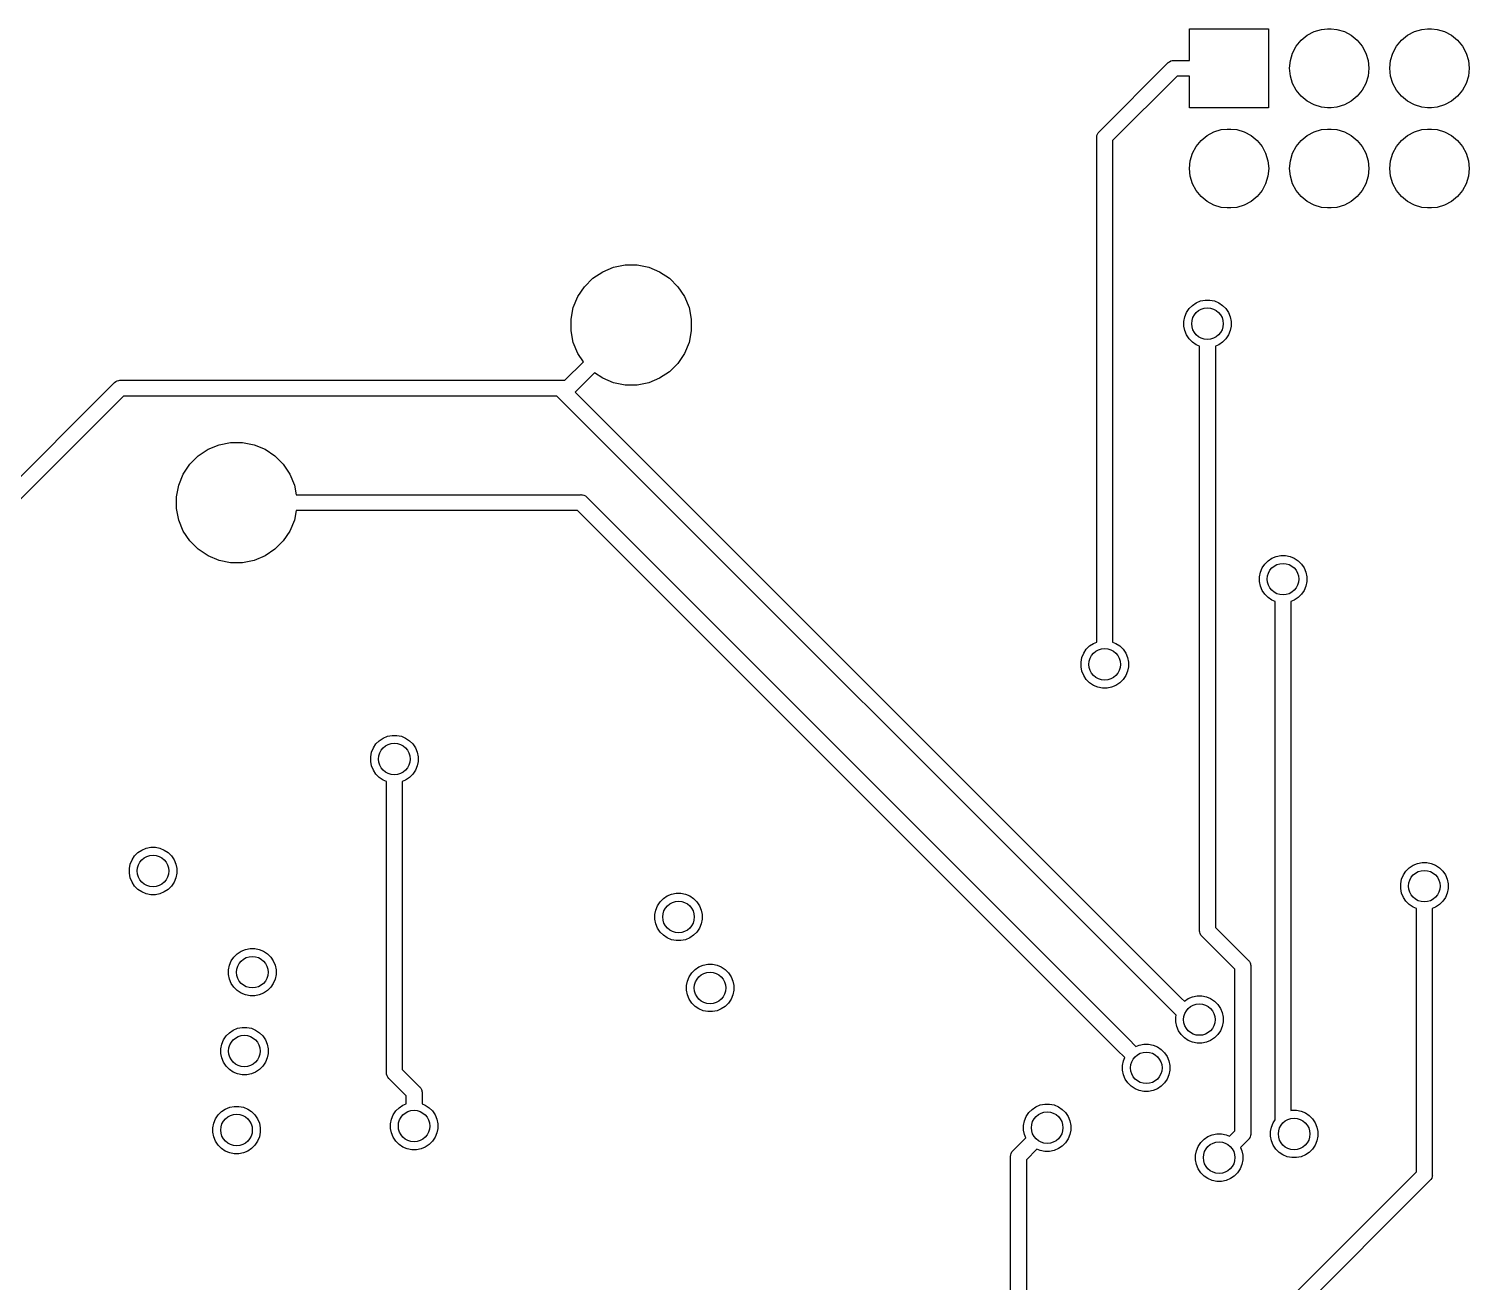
# Model space of a CAD drawing. Extents: x 71 to 174, y -171 to -82.
# Drawn here: x 105.99 to 124.24, y -104.03 to -88.15 of the extents above; entities that cross this region are included whole.
import ezdxf

# ---------------------------------------------------------------- set-up
doc = ezdxf.new("R2010")
doc.units = 0
doc.header["$MEASUREMENT"] = 0
doc.layers.add('BLACK', color=7, linetype='CONTINUOUS')

msp = doc.modelspace()

# ---------------------------------------------------------------- linework, layer by layer
at = {"layer": 'BLACK', "linetype": 'CONTINUOUS'}
for p, q in [((120.698, -88.5523), (120.698, -88.1523)), ((120.698, -88.1523), (121.698, -88.1523)), ((121.698, -88.1523), (121.698, -89.1523)), ((122.05, -88.3732), (122.113, -88.297)), ((122.113, -88.297), (122.189, -88.2345)), ((122.189, -88.2345), (122.276, -88.1881)), ((122.276, -88.1881), (122.37, -88.1595)), ((122.37, -88.1595), (122.444, -88.1523)), ((122.444, -88.1523), (122.493, -88.1523)), ((122.493, -88.1523), (122.566, -88.1595)), ((122.566, -88.1595), (122.66, -88.1881)), ((122.66, -88.1881), (122.747, -88.2345)), ((122.747, -88.2345), (122.823, -88.297)), ((122.823, -88.297), (122.886, -88.3732)), ((123.32, -88.3732), (123.383, -88.297)), ((123.383, -88.297), (123.459, -88.2345)), ((123.459, -88.2345), (123.546, -88.1881)), ((123.546, -88.1881), (123.64, -88.1595)), ((123.64, -88.1595), (123.714, -88.1523)), ((123.714, -88.1523), (123.763, -88.1523)), ((123.763, -88.1523), (123.836, -88.1595)), ((123.836, -88.1595), (123.93, -88.1881)), ((123.93, -88.1881), (124.017, -88.2345)), ((124.017, -88.2345), (124.093, -88.297)), ((124.093, -88.297), (124.156, -88.3732)), ((121.975, -88.5543), (122.004, -88.46)), ((122.004, -88.46), (122.05, -88.3732)), ((122.886, -88.3732), (122.932, -88.46)), ((122.932, -88.46), (122.961, -88.5543)), ((123.245, -88.5543), (123.274, -88.46)), ((123.274, -88.46), (123.32, -88.3732)), ((124.156, -88.3732), (124.202, -88.46)), ((124.202, -88.46), (124.231, -88.5543)), ((119.556, -89.4531), (120.424, -88.585)), ((120.424, -88.585), (120.427, -88.5812)), ((120.427, -88.5812), (120.431, -88.5781)), ((120.431, -88.5781), (120.434, -88.5751)), ((120.431, -88.5781), (120.431, -88.5781)), ((120.434, -88.5751), (120.442, -88.5687)), ((120.442, -88.5687), (120.46, -88.5594)), ((120.46, -88.5594), (120.478, -88.5537)), ((120.478, -88.5537), (120.493, -88.5523)), ((120.493, -88.5523), (120.498, -88.5518)), ((120.493, -88.5523), (120.493, -88.5523)), ((120.498, -88.5518), (120.503, -88.5523)), ((120.503, -88.5523), (120.698, -88.5523)), ((121.966, -88.6523), (121.975, -88.5543)), ((121.975, -88.7503), (121.966, -88.6523)), ((122.961, -88.5543), (122.971, -88.6523)), ((122.971, -88.6523), (122.961, -88.7503)), ((123.236, -88.6523), (123.245, -88.5543)), ((123.245, -88.7503), (123.236, -88.6523)), ((124.231, -88.5543), (124.241, -88.6523)), ((124.241, -88.6523), (124.231, -88.7503)), ((120.54, -88.7523), (119.723, -89.5687)), ((120.698, -88.7523), (120.54, -88.7523)), ((120.698, -89.1523), (120.698, -88.7523)), ((122.004, -88.8446), (121.975, -88.7503)), ((122.05, -88.9314), (122.004, -88.8446)), ((122.932, -88.8446), (122.886, -88.9314)), ((122.961, -88.7503), (122.932, -88.8446)), ((123.274, -88.8446), (123.245, -88.7503)), ((123.32, -88.9314), (123.274, -88.8446)), ((124.202, -88.8446), (124.156, -88.9314)), ((124.231, -88.7503), (124.202, -88.8446)), ((122.113, -89.0075), (122.05, -88.9314)), ((122.189, -89.07), (122.113, -89.0075)), ((122.823, -89.0075), (122.747, -89.07)), ((122.886, -88.9314), (122.823, -89.0075)), ((123.383, -89.0075), (123.32, -88.9314)), ((123.459, -89.07), (123.383, -89.0075)), ((124.093, -89.0075), (124.017, -89.07)), ((124.156, -88.9314), (124.093, -89.0075)), ((121.698, -89.1523), (120.698, -89.1523)), ((122.276, -89.1165), (122.189, -89.07)), ((122.37, -89.145), (122.276, -89.1165)), ((122.444, -89.1523), (122.37, -89.145)), ((122.493, -89.1523), (122.444, -89.1523)), ((122.566, -89.145), (122.493, -89.1523)), ((122.66, -89.1165), (122.566, -89.145)), ((122.747, -89.07), (122.66, -89.1165)), ((123.546, -89.1165), (123.459, -89.07)), ((123.64, -89.145), (123.546, -89.1165)), ((123.714, -89.1523), (123.64, -89.145)), ((123.763, -89.1523), (123.714, -89.1523)), ((123.836, -89.145), (123.763, -89.1523)), ((123.93, -89.1165), (123.836, -89.145)), ((124.017, -89.07), (123.93, -89.1165)), ((121.1, -89.4295), (121.174, -89.4223)), ((121.174, -89.4223), (121.223, -89.4223)), ((121.223, -89.4223), (121.296, -89.4295)), ((122.37, -89.4295), (122.444, -89.4223)), ((122.444, -89.4223), (122.493, -89.4223)), ((122.493, -89.4223), (122.566, -89.4295)), ((123.64, -89.4295), (123.714, -89.4223)), ((123.714, -89.4223), (123.763, -89.4223)), ((123.763, -89.4223), (123.836, -89.4295)), ((119.523, -89.5224), (119.525, -89.5077)), ((119.523, -89.5273), (119.523, -89.5224)), ((119.523, -89.5224), (119.523, -89.5224)), ((119.523, -89.5322), (119.523, -89.5273)), ((119.523, -95.7765), (119.523, -89.5322)), ((119.525, -89.5058), (119.528, -89.4965)), ((119.525, -89.5077), (119.525, -89.5058)), ((119.528, -89.4965), (119.53, -89.4888)), ((119.53, -89.4888), (119.54, -89.4715)), ((119.54, -89.4715), (119.552, -89.4562)), ((119.552, -89.4562), (119.556, -89.4531)), ((119.723, -89.5687), (119.723, -95.9224)), ((120.78, -89.6432), (120.843, -89.567)), ((120.843, -89.567), (120.919, -89.5045)), ((120.919, -89.5045), (121.006, -89.4581)), ((121.006, -89.4581), (121.1, -89.4295)), ((121.296, -89.4295), (121.39, -89.4581)), ((121.39, -89.4581), (121.477, -89.5045)), ((121.477, -89.5045), (121.553, -89.567)), ((121.553, -89.567), (121.616, -89.6432)), ((122.05, -89.6432), (122.113, -89.567)), ((122.113, -89.567), (122.189, -89.5045)), ((122.189, -89.5045), (122.276, -89.4581)), ((122.276, -89.4581), (122.37, -89.4295)), ((122.566, -89.4295), (122.66, -89.4581)), ((122.66, -89.4581), (122.747, -89.5045)), ((122.747, -89.5045), (122.823, -89.567)), ((122.823, -89.567), (122.886, -89.6432)), ((123.32, -89.6432), (123.383, -89.567)), ((123.383, -89.567), (123.459, -89.5045)), ((123.459, -89.5045), (123.546, -89.4581)), ((123.546, -89.4581), (123.64, -89.4295)), ((123.836, -89.4295), (123.93, -89.4581)), ((123.93, -89.4581), (124.017, -89.5045)), ((124.017, -89.5045), (124.093, -89.567)), ((124.093, -89.567), (124.156, -89.6432)), ((120.705, -89.8243), (120.734, -89.73)), ((120.734, -89.73), (120.78, -89.6432)), ((121.616, -89.6432), (121.662, -89.73)), ((121.662, -89.73), (121.691, -89.8243)), ((121.975, -89.8243), (122.004, -89.73)), ((122.004, -89.73), (122.05, -89.6432)), ((122.886, -89.6432), (122.932, -89.73)), ((122.932, -89.73), (122.961, -89.8243)), ((123.245, -89.8243), (123.274, -89.73)), ((123.274, -89.73), (123.32, -89.6432)), ((124.156, -89.6432), (124.202, -89.73)), ((124.202, -89.73), (124.231, -89.8243)), ((120.696, -89.9223), (120.705, -89.8243)), ((120.705, -90.0203), (120.696, -89.9223)), ((121.691, -89.8243), (121.701, -89.9223)), ((121.701, -89.9223), (121.691, -90.0203)), ((121.966, -89.9223), (121.975, -89.8243)), ((121.975, -90.0203), (121.966, -89.9223)), ((122.961, -89.8243), (122.971, -89.9223)), ((122.971, -89.9223), (122.961, -90.0203)), ((123.236, -89.9223), (123.245, -89.8243)), ((123.245, -90.0203), (123.236, -89.9223)), ((124.231, -89.8243), (124.241, -89.9223)), ((124.241, -89.9223), (124.231, -90.0203)), ((120.734, -90.1146), (120.705, -90.0203)), ((120.78, -90.2014), (120.734, -90.1146)), ((121.662, -90.1146), (121.616, -90.2014)), ((121.691, -90.0203), (121.662, -90.1146)), ((122.004, -90.1146), (121.975, -90.0203)), ((122.05, -90.2014), (122.004, -90.1146)), ((122.932, -90.1146), (122.886, -90.2014)), ((122.961, -90.0203), (122.932, -90.1146)), ((123.274, -90.1146), (123.245, -90.0203)), ((123.32, -90.2014), (123.274, -90.1146)), ((124.202, -90.1146), (124.156, -90.2014)), ((124.231, -90.0203), (124.202, -90.1146)), ((120.843, -90.2775), (120.78, -90.2014)), ((120.919, -90.34), (120.843, -90.2775)), ((121.553, -90.2775), (121.477, -90.34)), ((121.616, -90.2014), (121.553, -90.2775)), ((122.113, -90.2775), (122.05, -90.2014)), ((122.189, -90.34), (122.113, -90.2775)), ((122.823, -90.2775), (122.747, -90.34)), ((122.886, -90.2014), (122.823, -90.2775)), ((123.383, -90.2775), (123.32, -90.2014)), ((123.459, -90.34), (123.383, -90.2775)), ((124.093, -90.2775), (124.017, -90.34)), ((124.156, -90.2014), (124.093, -90.2775)), ((121.006, -90.3865), (120.919, -90.34)), ((121.1, -90.415), (121.006, -90.3865)), ((121.174, -90.4223), (121.1, -90.415)), ((121.223, -90.4223), (121.174, -90.4223)), ((121.296, -90.415), (121.223, -90.4223)), ((121.39, -90.3865), (121.296, -90.415)), ((121.477, -90.34), (121.39, -90.3865)), ((122.276, -90.3865), (122.189, -90.34)), ((122.37, -90.415), (122.276, -90.3865)), ((122.444, -90.4223), (122.37, -90.415)), ((122.493, -90.4223), (122.444, -90.4223)), ((122.566, -90.415), (122.493, -90.4223)), ((122.66, -90.3865), (122.566, -90.415)), ((122.747, -90.34), (122.66, -90.3865)), ((123.546, -90.3865), (123.459, -90.34)), ((123.64, -90.415), (123.546, -90.3865)), ((123.714, -90.4223), (123.64, -90.415)), ((123.763, -90.4223), (123.714, -90.4223)), ((123.836, -90.415), (123.763, -90.4223)), ((123.93, -90.3865), (123.836, -90.415)), ((124.017, -90.34), (123.93, -90.3865)), ((113.137, -91.3138), (113.262, -91.2304)), ((113.262, -91.2304), (113.401, -91.173)), ((113.401, -91.173), (113.548, -91.1437)), ((113.548, -91.1437), (113.698, -91.1437)), ((113.698, -91.1437), (113.845, -91.173)), ((113.845, -91.173), (113.984, -91.2304)), ((113.984, -91.2304), (114.109, -91.3138)), ((112.948, -91.5447), (113.031, -91.4199)), ((113.031, -91.4199), (113.137, -91.3138)), ((114.109, -91.3138), (114.215, -91.4199)), ((114.215, -91.4199), (114.298, -91.5447)), ((112.89, -91.6834), (112.948, -91.5447)), ((114.298, -91.5447), (114.356, -91.6834)), ((120.783, -91.6236), (120.838, -91.601)), ((120.838, -91.601), (120.896, -91.5895)), ((120.896, -91.5895), (120.955, -91.5895)), ((120.955, -91.5895), (121.013, -91.601)), ((121.013, -91.601), (121.068, -91.6236)), ((112.861, -91.8306), (112.89, -91.6834)), ((114.356, -91.6834), (114.385, -91.8306)), ((120.637, -91.802), (120.66, -91.7474)), ((120.66, -91.7474), (120.692, -91.6982)), ((120.692, -91.6982), (120.734, -91.6565)), ((120.734, -91.6565), (120.783, -91.6236)), ((121.068, -91.6236), (121.117, -91.6565)), ((121.117, -91.6565), (121.159, -91.6982)), ((121.159, -91.6982), (121.191, -91.7474)), ((121.191, -91.7474), (121.214, -91.802)), ((112.861, -91.9807), (112.861, -91.8306)), ((114.385, -91.8306), (114.385, -91.9807)), ((120.625, -91.8599), (120.637, -91.802)), ((120.625, -91.919), (120.625, -91.8599)), ((120.637, -91.977), (120.625, -91.919)), ((120.66, -92.0316), (120.637, -91.977)), ((121.214, -91.977), (121.191, -92.0316)), ((121.214, -91.802), (121.225, -91.8599)), ((121.225, -91.919), (121.214, -91.977)), ((121.225, -91.8599), (121.225, -91.919)), ((112.89, -92.128), (112.861, -91.9807)), ((112.948, -92.2666), (112.89, -92.128)), ((114.356, -92.128), (114.298, -92.2666)), ((114.385, -91.9807), (114.356, -92.128)), ((120.692, -92.0807), (120.66, -92.0316)), ((120.734, -92.1225), (120.692, -92.0807)), ((120.783, -92.1553), (120.734, -92.1225)), ((120.825, -92.1728), (120.783, -92.1553)), ((121.068, -92.1553), (121.025, -92.1728)), ((121.117, -92.1225), (121.068, -92.1553)), ((121.159, -92.0807), (121.117, -92.1225)), ((121.191, -92.0316), (121.159, -92.0807)), ((113.017, -92.3703), (112.948, -92.2666)), ((114.298, -92.2666), (114.215, -92.3914)), ((120.825, -92.3186), (120.825, -92.1728)), ((120.825, -92.3187), (120.825, -92.3186)), ((120.825, -99.5744), (120.825, -92.3187)), ((121.025, -92.1728), (121.025, -99.5379)), ((112.782, -92.6057), (113.017, -92.3703)), ((113.158, -92.5117), (112.915, -92.7557)), ((113.262, -92.581), (113.158, -92.5117)), ((114.109, -92.4976), (113.984, -92.581)), ((114.215, -92.3914), (114.109, -92.4976)), ((103.346, -96.3665), (107.074, -92.6384)), ((107.074, -92.6384), (107.077, -92.6346)), ((107.077, -92.6346), (107.092, -92.6221)), ((107.092, -92.6221), (107.11, -92.6128)), ((107.11, -92.6128), (107.128, -92.6071)), ((107.128, -92.6071), (107.13, -92.607)), ((107.13, -92.607), (107.143, -92.6057)), ((107.143, -92.6057), (107.148, -92.6052)), ((107.143, -92.6057), (107.143, -92.6057)), ((107.148, -92.6052), (107.153, -92.6057)), ((107.153, -92.6057), (112.718, -92.6057)), ((112.718, -92.6057), (112.723, -92.6052)), ((112.723, -92.6052), (112.728, -92.6057)), ((112.728, -92.6057), (112.782, -92.6057)), ((113.401, -92.6384), (113.262, -92.581)), ((113.548, -92.6677), (113.401, -92.6384)), ((113.698, -92.6677), (113.548, -92.6677)), ((113.845, -92.6384), (113.698, -92.6677)), ((113.984, -92.581), (113.845, -92.6384)), ((107.19, -92.8057), (103.513, -96.4821)), ((112.682, -92.8057), (107.19, -92.8057)), ((120.456, -100.58), (112.682, -92.8057)), ((112.915, -92.7557), (120.597, -100.438)), ((108.262, -93.4804), (108.401, -93.423)), ((108.401, -93.423), (108.548, -93.3937)), ((108.548, -93.3937), (108.698, -93.3937)), ((108.698, -93.3937), (108.845, -93.423)), ((108.845, -93.423), (108.984, -93.4804)), ((108.031, -93.6699), (108.137, -93.5638)), ((108.137, -93.5638), (108.262, -93.4804)), ((108.984, -93.4804), (109.109, -93.5638)), ((109.109, -93.5638), (109.215, -93.6699)), ((107.89, -93.9334), (107.948, -93.7947)), ((107.948, -93.7947), (108.031, -93.6699)), ((109.215, -93.6699), (109.298, -93.7947)), ((109.298, -93.7947), (109.356, -93.9334)), ((107.861, -94.0806), (107.89, -93.9334)), ((109.356, -93.9334), (109.38, -94.0557)), ((107.861, -94.2307), (107.861, -94.0806)), ((109.38, -94.0557), (112.982, -94.0557)), ((112.982, -94.0557), (112.987, -94.0552)), ((112.987, -94.0552), (112.992, -94.0557)), ((112.992, -94.0557), (112.992, -94.0557)), ((112.992, -94.0557), (113.006, -94.0571)), ((113.006, -94.0571), (113.025, -94.0628)), ((113.025, -94.0628), (113.043, -94.0721)), ((113.043, -94.0721), (113.058, -94.0846)), ((113.058, -94.0846), (113.061, -94.0884)), ((113.061, -94.0884), (119.923, -100.951)), ((107.89, -94.378), (107.861, -94.2307)), ((109.38, -94.2557), (109.356, -94.378)), ((112.945, -94.2557), (109.38, -94.2557)), ((119.782, -101.092), (112.945, -94.2557)), ((107.948, -94.5166), (107.89, -94.378)), ((108.031, -94.6414), (107.948, -94.5166)), ((109.298, -94.5166), (109.215, -94.6414)), ((109.356, -94.378), (109.298, -94.5166)), ((108.137, -94.7476), (108.031, -94.6414)), ((109.215, -94.6414), (109.109, -94.7476)), ((108.262, -94.831), (108.137, -94.7476)), ((108.401, -94.8884), (108.262, -94.831)), ((108.548, -94.9177), (108.401, -94.8884)), ((108.845, -94.8884), (108.698, -94.9177)), ((108.984, -94.831), (108.845, -94.8884)), ((109.109, -94.7476), (108.984, -94.831)), ((121.65, -94.9344), (121.692, -94.8927)), ((121.692, -94.8927), (121.741, -94.8598)), ((121.741, -94.8598), (121.796, -94.8372)), ((121.796, -94.8372), (121.854, -94.8257)), ((121.854, -94.8257), (121.913, -94.8257)), ((121.913, -94.8257), (121.971, -94.8372)), ((121.971, -94.8372), (122.025, -94.8598)), ((122.025, -94.8598), (122.074, -94.8927)), ((122.074, -94.8927), (122.116, -94.9344)), ((108.698, -94.9177), (108.548, -94.9177)), ((121.583, -95.0961), (121.595, -95.0382)), ((121.595, -95.0382), (121.617, -94.9836)), ((121.617, -94.9836), (121.65, -94.9344)), ((122.116, -94.9344), (122.149, -94.9836)), ((122.149, -94.9836), (122.172, -95.0382)), ((122.172, -95.0382), (122.183, -95.0961)), ((121.583, -95.1552), (121.583, -95.0961)), ((121.595, -95.2132), (121.583, -95.1552)), ((121.617, -95.2678), (121.595, -95.2132)), ((122.172, -95.2132), (122.149, -95.2678)), ((122.183, -95.1552), (122.172, -95.2132)), ((122.183, -95.0961), (122.183, -95.1552)), ((121.65, -95.3169), (121.617, -95.2678)), ((121.692, -95.3587), (121.65, -95.3169)), ((121.741, -95.3915), (121.692, -95.3587)), ((121.783, -95.409), (121.741, -95.3915)), ((121.783, -101.975), (121.783, -95.409)), ((122.025, -95.3915), (121.983, -95.409)), ((121.983, -95.409), (121.983, -101.858)), ((122.074, -95.3587), (122.025, -95.3915)), ((122.116, -95.3169), (122.074, -95.3587)), ((122.149, -95.2678), (122.116, -95.3169)), ((119.523, -95.9224), (119.523, -95.7765)), ((119.523, -95.7765), (119.523, -95.7765)), ((119.39, -96.0144), (119.432, -95.9727)), ((119.432, -95.9727), (119.481, -95.9398)), ((119.481, -95.9398), (119.523, -95.9224)), ((119.723, -95.9224), (119.765, -95.9398)), ((119.765, -95.9398), (119.814, -95.9727)), ((119.814, -95.9727), (119.856, -96.0144)), ((119.323, -96.1761), (119.335, -96.1182)), ((119.323, -96.2352), (119.323, -96.1761)), ((119.335, -96.1182), (119.357, -96.0636)), ((119.357, -96.0636), (119.39, -96.0144)), ((119.856, -96.0144), (119.889, -96.0636)), ((119.889, -96.0636), (119.912, -96.1182)), ((119.912, -96.1182), (119.923, -96.1761)), ((119.923, -96.1761), (119.923, -96.2352)), ((119.335, -96.2932), (119.323, -96.2352)), ((119.357, -96.3478), (119.335, -96.2932)), ((119.39, -96.3969), (119.357, -96.3478)), ((119.889, -96.3478), (119.856, -96.3969)), ((119.912, -96.2932), (119.889, -96.3478)), ((119.923, -96.2352), (119.912, -96.2932)), ((119.432, -96.4387), (119.39, -96.3969)), ((119.481, -96.4715), (119.432, -96.4387)), ((119.536, -96.4942), (119.481, -96.4715)), ((119.594, -96.5057), (119.536, -96.4942)), ((119.653, -96.5057), (119.594, -96.5057)), ((119.711, -96.4942), (119.653, -96.5057)), ((119.765, -96.4715), (119.711, -96.4942)), ((119.814, -96.4387), (119.765, -96.4715)), ((119.856, -96.3969), (119.814, -96.4387)), ((110.335, -97.3182), (110.357, -97.2636)), ((110.357, -97.2636), (110.39, -97.2144)), ((110.39, -97.2144), (110.432, -97.1727)), ((110.432, -97.1727), (110.481, -97.1398)), ((110.481, -97.1398), (110.536, -97.1172)), ((110.536, -97.1172), (110.594, -97.1057)), ((110.594, -97.1057), (110.653, -97.1057)), ((110.653, -97.1057), (110.711, -97.1172)), ((110.711, -97.1172), (110.765, -97.1398)), ((110.765, -97.1398), (110.814, -97.1727)), ((110.814, -97.1727), (110.856, -97.2144)), ((110.856, -97.2144), (110.889, -97.2636)), ((110.889, -97.2636), (110.912, -97.3182)), ((110.323, -97.3761), (110.335, -97.3182)), ((110.323, -97.4352), (110.323, -97.3761)), ((110.335, -97.4932), (110.323, -97.4352)), ((110.912, -97.3182), (110.923, -97.3761)), ((110.923, -97.4352), (110.912, -97.4932)), ((110.923, -97.3761), (110.923, -97.4352)), ((110.357, -97.5478), (110.335, -97.4932)), ((110.39, -97.5969), (110.357, -97.5478)), ((110.432, -97.6387), (110.39, -97.5969)), ((110.856, -97.5969), (110.814, -97.6387)), ((110.889, -97.5478), (110.856, -97.5969)), ((110.912, -97.4932), (110.889, -97.5478)), ((110.481, -97.6715), (110.432, -97.6387)), ((110.523, -97.689), (110.481, -97.6715)), ((110.523, -101.377), (110.523, -97.689)), ((110.765, -97.6715), (110.723, -97.689)), ((110.723, -97.689), (110.723, -101.34)), ((110.814, -97.6387), (110.765, -97.6715)), ((107.423, -98.5578), (107.478, -98.5352)), ((107.478, -98.5352), (107.536, -98.5237)), ((107.536, -98.5237), (107.595, -98.5237)), ((107.595, -98.5237), (107.653, -98.5352)), ((107.653, -98.5352), (107.707, -98.5578)), ((107.277, -98.7362), (107.299, -98.6816)), ((107.299, -98.6816), (107.332, -98.6324)), ((107.332, -98.6324), (107.374, -98.5907)), ((107.374, -98.5907), (107.423, -98.5578)), ((107.707, -98.5578), (107.756, -98.5907)), ((107.756, -98.5907), (107.798, -98.6324)), ((107.798, -98.6324), (107.831, -98.6816)), ((107.831, -98.6816), (107.854, -98.7362)), ((123.531, -98.7498), (123.586, -98.7272)), ((123.586, -98.7272), (123.644, -98.7157)), ((123.644, -98.7157), (123.703, -98.7157)), ((123.703, -98.7157), (123.761, -98.7272)), ((123.761, -98.7272), (123.815, -98.7498)), ((107.265, -98.7941), (107.277, -98.7362)), ((107.265, -98.8532), (107.265, -98.7941)), ((107.277, -98.9112), (107.265, -98.8532)), ((107.299, -98.9658), (107.277, -98.9112)), ((107.854, -98.9112), (107.831, -98.9658)), ((107.854, -98.7362), (107.865, -98.7941)), ((107.865, -98.8532), (107.854, -98.9112)), ((107.865, -98.7941), (107.865, -98.8532)), ((123.385, -98.9282), (123.407, -98.8736)), ((123.407, -98.8736), (123.44, -98.8244)), ((123.44, -98.8244), (123.482, -98.7827)), ((123.482, -98.7827), (123.531, -98.7498)), ((123.815, -98.7498), (123.864, -98.7827)), ((123.864, -98.7827), (123.906, -98.8244)), ((123.906, -98.8244), (123.939, -98.8736)), ((123.939, -98.8736), (123.962, -98.9282)), ((107.332, -99.0149), (107.299, -98.9658)), ((107.374, -99.0567), (107.332, -99.0149)), ((107.423, -99.0895), (107.374, -99.0567)), ((107.478, -99.1122), (107.423, -99.0895)), ((107.707, -99.0895), (107.653, -99.1122)), ((107.756, -99.0567), (107.707, -99.0895)), ((107.798, -99.0149), (107.756, -99.0567)), ((107.831, -98.9658), (107.798, -99.0149)), ((123.373, -98.9861), (123.385, -98.9282)), ((123.373, -99.0452), (123.373, -98.9861)), ((123.385, -99.1032), (123.373, -99.0452)), ((123.962, -98.9282), (123.973, -98.9861)), ((123.973, -99.0452), (123.962, -99.1032)), ((123.973, -98.9861), (123.973, -99.0452)), ((107.536, -99.1237), (107.478, -99.1122)), ((107.595, -99.1237), (107.536, -99.1237)), ((107.653, -99.1122), (107.595, -99.1237)), ((113.935, -99.3182), (113.957, -99.2636)), ((113.957, -99.2636), (113.99, -99.2144)), ((113.99, -99.2144), (114.032, -99.1727)), ((114.032, -99.1727), (114.081, -99.1398)), ((114.081, -99.1398), (114.136, -99.1172)), ((114.136, -99.1172), (114.194, -99.1057)), ((114.194, -99.1057), (114.253, -99.1057)), ((114.253, -99.1057), (114.311, -99.1172)), ((114.311, -99.1172), (114.365, -99.1398)), ((114.365, -99.1398), (114.414, -99.1727)), ((114.414, -99.1727), (114.456, -99.2144)), ((114.456, -99.2144), (114.489, -99.2636)), ((114.489, -99.2636), (114.512, -99.3182)), ((123.407, -99.1578), (123.385, -99.1032)), ((123.44, -99.2069), (123.407, -99.1578)), ((123.482, -99.2487), (123.44, -99.2069)), ((123.531, -99.2815), (123.482, -99.2487)), ((123.864, -99.2487), (123.815, -99.2815)), ((123.906, -99.2069), (123.864, -99.2487)), ((123.939, -99.1578), (123.906, -99.2069)), ((123.962, -99.1032), (123.939, -99.1578)), ((113.923, -99.3761), (113.935, -99.3182)), ((113.923, -99.4352), (113.923, -99.3761)), ((113.935, -99.4932), (113.923, -99.4352)), ((114.512, -99.3182), (114.523, -99.3761)), ((114.523, -99.4352), (114.512, -99.4932)), ((114.523, -99.3761), (114.523, -99.4352)), ((123.573, -99.299), (123.531, -99.2815)), ((123.573, -102.634), (123.573, -99.299)), ((123.815, -99.2815), (123.773, -99.299)), ((123.773, -99.299), (123.773, -102.671)), ((113.957, -99.5478), (113.935, -99.4932)), ((113.99, -99.5969), (113.957, -99.5478)), ((114.032, -99.6387), (113.99, -99.5969)), ((114.081, -99.6715), (114.032, -99.6387)), ((114.414, -99.6387), (114.365, -99.6715)), ((114.456, -99.5969), (114.414, -99.6387)), ((114.489, -99.5478), (114.456, -99.5969)), ((114.512, -99.4932), (114.489, -99.5478)), ((120.825, -99.5793), (120.825, -99.5744)), ((120.825, -99.5842), (120.825, -99.5793)), ((120.827, -99.5989), (120.825, -99.5842)), ((120.825, -99.5842), (120.825, -99.5842)), ((120.833, -99.6177), (120.827, -99.5989)), ((120.842, -99.6351), (120.833, -99.6177)), ((120.854, -99.6503), (120.842, -99.6351)), ((121.025, -99.5379), (121.44, -99.9527)), ((108.681, -99.8398), (108.736, -99.8172)), ((108.736, -99.8172), (108.794, -99.8057)), ((108.794, -99.8057), (108.853, -99.8057)), ((108.853, -99.8057), (108.911, -99.8172)), ((108.911, -99.8172), (108.965, -99.8398)), ((114.136, -99.6942), (114.081, -99.6715)), ((114.194, -99.7057), (114.136, -99.6942)), ((114.253, -99.7057), (114.194, -99.7057)), ((114.311, -99.6942), (114.253, -99.7057)), ((114.365, -99.6715), (114.311, -99.6942)), ((120.858, -99.6535), (120.854, -99.6503)), ((121.273, -100.068), (120.858, -99.6535)), ((108.535, -100.018), (108.557, -99.9636)), ((108.557, -99.9636), (108.59, -99.9144)), ((108.59, -99.9144), (108.632, -99.8727)), ((108.632, -99.8727), (108.681, -99.8398)), ((108.965, -99.8398), (109.014, -99.8727)), ((109.014, -99.8727), (109.056, -99.9144)), ((109.056, -99.9144), (109.089, -99.9636)), ((109.089, -99.9636), (109.112, -100.018)), ((114.536, -100.017), (114.594, -100.006)), ((114.594, -100.006), (114.653, -100.006)), ((114.653, -100.006), (114.711, -100.017)), ((121.44, -99.9527), (121.444, -99.9558)), ((121.444, -99.9558), (121.447, -99.9596)), ((121.447, -99.9596), (121.447, -99.9596)), ((121.447, -99.9596), (121.45, -99.9632)), ((121.45, -99.9632), (121.457, -99.9711)), ((121.457, -99.9711), (121.466, -99.9884)), ((121.466, -99.9884), (121.469, -99.9985)), ((121.469, -99.9985), (121.472, -100.007)), ((121.472, -100.007), (121.472, -100.007)), ((121.472, -100.007), (121.473, -100.022)), ((108.523, -100.076), (108.535, -100.018)), ((108.523, -100.135), (108.523, -100.076)), ((108.535, -100.193), (108.523, -100.135)), ((109.112, -100.018), (109.123, -100.076)), ((109.123, -100.135), (109.112, -100.193)), ((109.123, -100.076), (109.123, -100.135)), ((114.335, -100.218), (114.357, -100.164)), ((114.357, -100.164), (114.39, -100.114)), ((114.39, -100.114), (114.432, -100.073)), ((114.432, -100.073), (114.481, -100.04)), ((114.481, -100.04), (114.536, -100.017)), ((114.711, -100.017), (114.765, -100.04)), ((114.765, -100.04), (114.814, -100.073)), ((114.814, -100.073), (114.856, -100.114)), ((114.856, -100.114), (114.889, -100.164)), ((114.889, -100.164), (114.912, -100.218)), ((121.273, -102.114), (121.273, -100.068)), ((121.473, -100.022), (121.473, -100.022)), ((121.473, -100.022), (121.474, -100.027)), ((121.474, -100.027), (121.473, -100.032)), ((121.473, -100.032), (121.473, -102.151)), ((108.557, -100.248), (108.535, -100.193)), ((108.59, -100.297), (108.557, -100.248)), ((108.632, -100.339), (108.59, -100.297)), ((108.681, -100.372), (108.632, -100.339)), ((108.736, -100.394), (108.681, -100.372)), ((108.965, -100.372), (108.911, -100.394)), ((109.014, -100.339), (108.965, -100.372)), ((109.056, -100.297), (109.014, -100.339)), ((109.089, -100.248), (109.056, -100.297)), ((109.112, -100.193), (109.089, -100.248)), ((114.323, -100.276), (114.335, -100.218)), ((114.323, -100.335), (114.323, -100.276)), ((114.335, -100.393), (114.323, -100.335)), ((114.912, -100.218), (114.923, -100.276)), ((114.923, -100.335), (114.912, -100.393)), ((114.923, -100.276), (114.923, -100.335)), ((108.794, -100.406), (108.736, -100.394)), ((108.853, -100.406), (108.794, -100.406)), ((108.911, -100.394), (108.853, -100.406)), ((114.357, -100.448), (114.335, -100.393)), ((114.39, -100.497), (114.357, -100.448)), ((114.432, -100.539), (114.39, -100.497)), ((114.481, -100.572), (114.432, -100.539)), ((114.814, -100.539), (114.765, -100.572)), ((114.856, -100.497), (114.814, -100.539)), ((114.889, -100.448), (114.856, -100.497)), ((114.912, -100.393), (114.889, -100.448)), ((120.597, -100.438), (120.597, -100.438)), ((120.597, -100.438), (120.632, -100.473)), ((120.632, -100.473), (120.681, -100.44)), ((120.632, -100.473), (120.632, -100.473)), ((120.681, -100.44), (120.736, -100.417)), ((120.736, -100.417), (120.794, -100.406)), ((120.794, -100.406), (120.853, -100.406)), ((120.853, -100.406), (120.911, -100.417)), ((120.911, -100.417), (120.965, -100.44)), ((120.965, -100.44), (121.014, -100.473)), ((121.014, -100.473), (121.056, -100.514)), ((121.056, -100.514), (121.089, -100.564)), ((114.536, -100.594), (114.481, -100.572)), ((114.594, -100.606), (114.536, -100.594)), ((114.653, -100.606), (114.594, -100.606)), ((114.711, -100.594), (114.653, -100.606)), ((114.765, -100.572), (114.711, -100.594)), ((120.528, -100.652), (120.456, -100.58)), ((120.456, -100.58), (120.456, -100.58)), ((120.523, -100.676), (120.528, -100.652)), ((120.523, -100.735), (120.523, -100.676)), ((120.535, -100.793), (120.523, -100.735)), ((121.089, -100.564), (121.112, -100.618)), ((121.112, -100.618), (121.123, -100.676)), ((121.123, -100.735), (121.112, -100.793)), ((121.123, -100.676), (121.123, -100.735)), ((108.457, -100.964), (108.49, -100.914)), ((108.49, -100.914), (108.532, -100.873)), ((108.532, -100.873), (108.581, -100.84)), ((108.581, -100.84), (108.636, -100.817)), ((108.636, -100.817), (108.694, -100.806)), ((108.694, -100.806), (108.753, -100.806)), ((108.753, -100.806), (108.811, -100.817)), ((108.811, -100.817), (108.865, -100.84)), ((108.865, -100.84), (108.914, -100.873)), ((108.914, -100.873), (108.956, -100.914)), ((108.956, -100.914), (108.989, -100.964)), ((120.557, -100.848), (120.535, -100.793)), ((120.59, -100.897), (120.557, -100.848)), ((120.632, -100.939), (120.59, -100.897)), ((121.056, -100.897), (121.014, -100.939)), ((121.089, -100.848), (121.056, -100.897)), ((121.112, -100.793), (121.089, -100.848)), ((108.423, -101.076), (108.435, -101.018)), ((108.423, -101.135), (108.423, -101.076)), ((108.435, -101.018), (108.457, -100.964)), ((108.989, -100.964), (109.012, -101.018)), ((109.012, -101.018), (109.023, -101.076)), ((109.023, -101.076), (109.023, -101.135)), ((119.878, -101.188), (119.782, -101.092)), ((119.782, -101.092), (119.782, -101.092)), ((119.923, -100.951), (119.923, -100.951)), ((119.923, -100.951), (120.019, -101.047)), ((120.019, -101.047), (120.061, -101.029)), ((120.061, -101.029), (120.119, -101.018)), ((120.119, -101.018), (120.179, -101.018)), ((120.179, -101.018), (120.236, -101.029)), ((120.236, -101.029), (120.291, -101.052)), ((120.291, -101.052), (120.34, -101.085)), ((120.34, -101.085), (120.382, -101.127)), ((120.681, -100.972), (120.632, -100.939)), ((120.736, -100.994), (120.681, -100.972)), ((120.794, -101.006), (120.736, -100.994)), ((120.853, -101.006), (120.794, -101.006)), ((120.911, -100.994), (120.853, -101.006)), ((120.965, -100.972), (120.911, -100.994)), ((121.014, -100.939), (120.965, -100.972)), ((108.435, -101.193), (108.423, -101.135)), ((108.457, -101.248), (108.435, -101.193)), ((108.49, -101.297), (108.457, -101.248)), ((108.989, -101.248), (108.956, -101.297)), ((109.012, -101.193), (108.989, -101.248)), ((109.023, -101.135), (109.012, -101.193)), ((119.849, -101.288), (119.861, -101.23)), ((119.861, -101.23), (119.878, -101.188)), ((120.382, -101.127), (120.415, -101.176)), ((120.415, -101.176), (120.437, -101.23)), ((120.437, -101.23), (120.449, -101.288)), ((108.532, -101.339), (108.49, -101.297)), ((108.581, -101.372), (108.532, -101.339)), ((108.636, -101.394), (108.581, -101.372)), ((108.694, -101.406), (108.636, -101.394)), ((108.753, -101.406), (108.694, -101.406)), ((108.811, -101.394), (108.753, -101.406)), ((108.865, -101.372), (108.811, -101.394)), ((108.914, -101.339), (108.865, -101.372)), ((108.956, -101.297), (108.914, -101.339)), ((110.523, -101.381), (110.523, -101.377)), ((110.523, -101.386), (110.523, -101.381)), ((110.524, -101.394), (110.523, -101.386)), ((110.523, -101.386), (110.523, -101.386)), ((110.525, -101.401), (110.524, -101.394)), ((110.526, -101.405), (110.525, -101.401)), ((110.53, -101.42), (110.526, -101.405)), ((110.54, -101.437), (110.53, -101.42)), ((110.552, -101.452), (110.54, -101.437)), ((110.556, -101.456), (110.552, -101.452)), ((110.773, -101.673), (110.556, -101.456)), ((110.723, -101.34), (110.94, -101.557)), ((119.849, -101.347), (119.849, -101.288)), ((119.861, -101.405), (119.849, -101.347)), ((119.883, -101.46), (119.861, -101.405)), ((119.916, -101.509), (119.883, -101.46)), ((120.415, -101.46), (120.382, -101.509)), ((120.437, -101.405), (120.415, -101.46)), ((120.449, -101.347), (120.437, -101.405)), ((120.449, -101.288), (120.449, -101.347)), ((110.94, -101.557), (110.944, -101.56)), ((110.944, -101.56), (110.947, -101.564)), ((110.947, -101.564), (110.947, -101.564)), ((110.947, -101.564), (110.95, -101.568)), ((110.95, -101.568), (110.957, -101.576)), ((110.957, -101.576), (110.966, -101.593)), ((110.966, -101.593), (110.969, -101.603)), ((110.969, -101.603), (110.972, -101.612)), ((110.972, -101.612), (110.972, -101.612)), ((110.972, -101.612), (110.973, -101.627)), ((110.973, -101.627), (110.973, -101.627)), ((110.973, -101.627), (110.974, -101.631)), ((110.974, -101.631), (110.973, -101.636)), ((110.973, -101.636), (110.973, -101.772)), ((119.958, -101.551), (119.916, -101.509)), ((120.007, -101.584), (119.958, -101.551)), ((120.061, -101.606), (120.007, -101.584)), ((120.119, -101.618), (120.061, -101.606)), ((120.179, -101.618), (120.119, -101.618)), ((120.236, -101.606), (120.179, -101.618)), ((120.291, -101.584), (120.236, -101.606)), ((120.34, -101.551), (120.291, -101.584)), ((120.382, -101.509), (120.34, -101.551)), ((108.481, -101.84), (108.536, -101.817)), ((108.536, -101.817), (108.594, -101.806)), ((108.594, -101.806), (108.653, -101.806)), ((108.653, -101.806), (108.711, -101.817)), ((108.711, -101.817), (108.765, -101.84)), ((110.64, -101.864), (110.682, -101.823)), ((110.682, -101.823), (110.731, -101.79)), ((110.731, -101.79), (110.773, -101.772)), ((110.773, -101.772), (110.773, -101.673)), ((110.973, -101.772), (111.015, -101.79)), ((111.015, -101.79), (111.064, -101.823)), ((111.064, -101.823), (111.106, -101.864)), ((118.703, -101.844), (118.752, -101.811)), ((118.752, -101.811), (118.806, -101.788)), ((118.806, -101.788), (118.864, -101.777)), ((118.864, -101.777), (118.924, -101.777)), ((118.924, -101.777), (118.981, -101.788)), ((118.981, -101.788), (119.036, -101.811)), ((119.036, -101.811), (119.085, -101.844)), ((108.335, -102.018), (108.357, -101.964)), ((108.357, -101.964), (108.39, -101.914)), ((108.39, -101.914), (108.432, -101.873)), ((108.432, -101.873), (108.481, -101.84)), ((108.765, -101.84), (108.814, -101.873)), ((108.814, -101.873), (108.856, -101.914)), ((108.856, -101.914), (108.889, -101.964)), ((108.889, -101.964), (108.912, -102.018)), ((110.573, -102.026), (110.585, -101.968)), ((110.585, -101.968), (110.607, -101.914)), ((110.607, -101.914), (110.64, -101.864)), ((111.106, -101.864), (111.139, -101.914)), ((111.139, -101.914), (111.162, -101.968)), ((111.162, -101.968), (111.173, -102.026)), ((118.594, -102.047), (118.606, -101.989)), ((118.606, -101.989), (118.628, -101.934)), ((118.628, -101.934), (118.661, -101.885)), ((118.661, -101.885), (118.703, -101.844)), ((119.085, -101.844), (119.127, -101.885)), ((119.127, -101.885), (119.16, -101.934)), ((119.16, -101.934), (119.182, -101.989)), ((119.182, -101.989), (119.194, -102.047)), ((121.735, -102.068), (121.757, -102.014)), ((121.757, -102.014), (121.783, -101.975)), ((121.983, -101.858), (121.994, -101.856)), ((121.994, -101.856), (122.053, -101.856)), ((122.053, -101.856), (122.111, -101.867)), ((122.111, -101.867), (122.165, -101.89)), ((122.165, -101.89), (122.214, -101.923)), ((122.214, -101.923), (122.256, -101.964)), ((122.256, -101.964), (122.289, -102.014)), ((122.289, -102.014), (122.312, -102.068)), ((108.323, -102.076), (108.335, -102.018)), ((108.323, -102.135), (108.323, -102.076)), ((108.335, -102.193), (108.323, -102.135)), ((108.357, -102.248), (108.335, -102.193)), ((108.912, -102.193), (108.889, -102.248)), ((108.912, -102.018), (108.923, -102.076)), ((108.923, -102.135), (108.912, -102.193)), ((108.923, -102.076), (108.923, -102.135)), ((110.573, -102.085), (110.573, -102.026)), ((110.585, -102.143), (110.573, -102.085)), ((110.607, -102.198), (110.585, -102.143)), ((110.64, -102.247), (110.607, -102.198)), ((111.139, -102.198), (111.106, -102.247)), ((111.162, -102.143), (111.139, -102.198)), ((111.173, -102.085), (111.162, -102.143)), ((111.173, -102.026), (111.173, -102.085)), ((118.594, -102.106), (118.594, -102.047)), ((118.606, -102.164), (118.594, -102.106)), ((118.623, -102.206), (118.606, -102.164)), ((119.182, -102.164), (119.16, -102.219)), ((119.194, -102.106), (119.182, -102.164)), ((119.194, -102.047), (119.194, -102.106)), ((120.882, -102.223), (120.931, -102.19)), ((120.931, -102.19), (120.986, -102.167)), ((120.986, -102.167), (121.044, -102.156)), ((121.044, -102.156), (121.103, -102.156)), ((121.103, -102.156), (121.161, -102.167)), ((121.161, -102.167), (121.203, -102.185)), ((121.203, -102.185), (121.273, -102.114)), ((121.466, -102.194), (121.457, -102.212)), ((121.472, -102.175), (121.466, -102.194)), ((121.473, -102.161), (121.472, -102.175)), ((121.473, -102.151), (121.474, -102.156)), ((121.474, -102.156), (121.473, -102.161)), ((121.473, -102.161), (121.473, -102.161)), ((121.723, -102.126), (121.735, -102.068)), ((121.723, -102.185), (121.723, -102.126)), ((121.735, -102.243), (121.723, -102.185)), ((122.312, -102.068), (122.323, -102.126)), ((122.323, -102.185), (122.312, -102.243)), ((122.323, -102.126), (122.323, -102.185)), ((108.39, -102.297), (108.357, -102.248)), ((108.432, -102.339), (108.39, -102.297)), ((108.481, -102.372), (108.432, -102.339)), ((108.536, -102.394), (108.481, -102.372)), ((108.765, -102.372), (108.711, -102.394)), ((108.814, -102.339), (108.765, -102.372)), ((108.856, -102.297), (108.814, -102.339)), ((108.889, -102.248), (108.856, -102.297)), ((110.682, -102.289), (110.64, -102.247)), ((110.731, -102.322), (110.682, -102.289)), ((110.786, -102.344), (110.731, -102.322)), ((110.844, -102.356), (110.786, -102.344)), ((110.903, -102.356), (110.844, -102.356)), ((110.961, -102.344), (110.903, -102.356)), ((111.015, -102.322), (110.961, -102.344)), ((111.064, -102.289), (111.015, -102.322)), ((111.106, -102.247), (111.064, -102.289)), ((118.447, -102.384), (118.456, -102.373)), ((118.456, -102.373), (118.459, -102.369)), ((118.459, -102.369), (118.463, -102.366)), ((118.463, -102.366), (118.623, -102.206)), ((118.764, -102.348), (118.63, -102.482)), ((118.806, -102.365), (118.764, -102.348)), ((118.864, -102.377), (118.806, -102.365)), ((118.924, -102.377), (118.864, -102.377)), ((118.981, -102.365), (118.924, -102.377)), ((119.036, -102.342), (118.981, -102.365)), ((119.085, -102.31), (119.036, -102.342)), ((119.127, -102.268), (119.085, -102.31)), ((119.16, -102.219), (119.127, -102.268)), ((120.773, -102.426), (120.785, -102.368)), ((120.785, -102.368), (120.807, -102.314)), ((120.807, -102.314), (120.84, -102.264)), ((120.84, -102.264), (120.882, -102.223)), ((121.44, -102.23), (121.344, -102.326)), ((121.344, -102.326), (121.362, -102.368)), ((121.362, -102.368), (121.373, -102.426)), ((121.444, -102.227), (121.44, -102.23)), ((121.447, -102.223), (121.444, -102.227)), ((121.451, -102.219), (121.447, -102.223)), ((121.447, -102.223), (121.447, -102.223)), ((121.457, -102.212), (121.451, -102.219)), ((121.757, -102.298), (121.735, -102.243)), ((121.79, -102.347), (121.757, -102.298)), ((121.832, -102.389), (121.79, -102.347)), ((122.256, -102.347), (122.214, -102.389)), ((122.289, -102.298), (122.256, -102.347)), ((122.312, -102.243), (122.289, -102.298)), ((108.594, -102.406), (108.536, -102.394)), ((108.653, -102.406), (108.594, -102.406)), ((108.711, -102.394), (108.653, -102.406)), ((118.43, -102.44), (118.432, -102.42)), ((118.43, -102.445), (118.43, -102.44)), ((118.43, -109.986), (118.43, -102.445)), ((118.432, -102.42), (118.438, -102.402)), ((118.438, -102.402), (118.447, -102.384)), ((118.63, -102.482), (118.63, -109.95)), ((120.773, -102.485), (120.773, -102.426)), ((120.785, -102.543), (120.773, -102.485)), ((120.807, -102.598), (120.785, -102.543)), ((121.362, -102.543), (121.339, -102.598)), ((121.373, -102.485), (121.362, -102.543)), ((121.373, -102.426), (121.373, -102.485)), ((121.881, -102.422), (121.832, -102.389)), ((121.936, -102.444), (121.881, -102.422)), ((121.994, -102.456), (121.936, -102.444)), ((122.053, -102.456), (121.994, -102.456)), ((122.111, -102.444), (122.053, -102.456)), ((122.165, -102.422), (122.111, -102.444)), ((122.214, -102.389), (122.165, -102.422)), ((120.84, -102.647), (120.807, -102.598)), ((120.882, -102.689), (120.84, -102.647)), ((120.931, -102.722), (120.882, -102.689)), ((120.986, -102.744), (120.931, -102.722)), ((121.044, -102.756), (120.986, -102.744)), ((121.161, -102.744), (121.103, -102.756)), ((121.215, -102.722), (121.161, -102.744)), ((121.264, -102.689), (121.215, -102.722)), ((121.306, -102.647), (121.264, -102.689)), ((121.339, -102.598), (121.306, -102.647)), ((121.306, -104.902), (123.573, -102.634)), ((123.744, -102.747), (123.74, -102.75)), ((123.757, -102.732), (123.744, -102.747)), ((123.766, -102.714), (123.757, -102.732)), ((123.772, -102.695), (123.766, -102.714)), ((123.773, -102.681), (123.772, -102.695)), ((123.773, -102.671), (123.774, -102.676)), ((123.774, -102.676), (123.773, -102.681)), ((123.773, -102.681), (123.773, -102.681)), ((121.103, -102.756), (121.044, -102.756)), ((123.74, -102.75), (121.473, -105.017))]:
    msp.add_line(p, q, dxfattribs=at)
at = {"layer": 'BLACK'}
for centre in [(120.925, -91.8895), (121.883, -95.1257), (119.623, -96.2057), (110.623, -97.4057), (107.565, -98.8237), (123.673, -99.0157), (114.223, -99.4057), (108.823, -100.106), (114.623, -100.306), (120.823, -100.706), (108.723, -101.106), (120.149, -101.318), (108.623, -102.106), (110.873, -102.056), (118.894, -102.077), (122.023, -102.156), (121.073, -102.456)]:
    msp.add_circle(centre, 0.2, dxfattribs=at)

doc.saveas('drawing.dxf')
